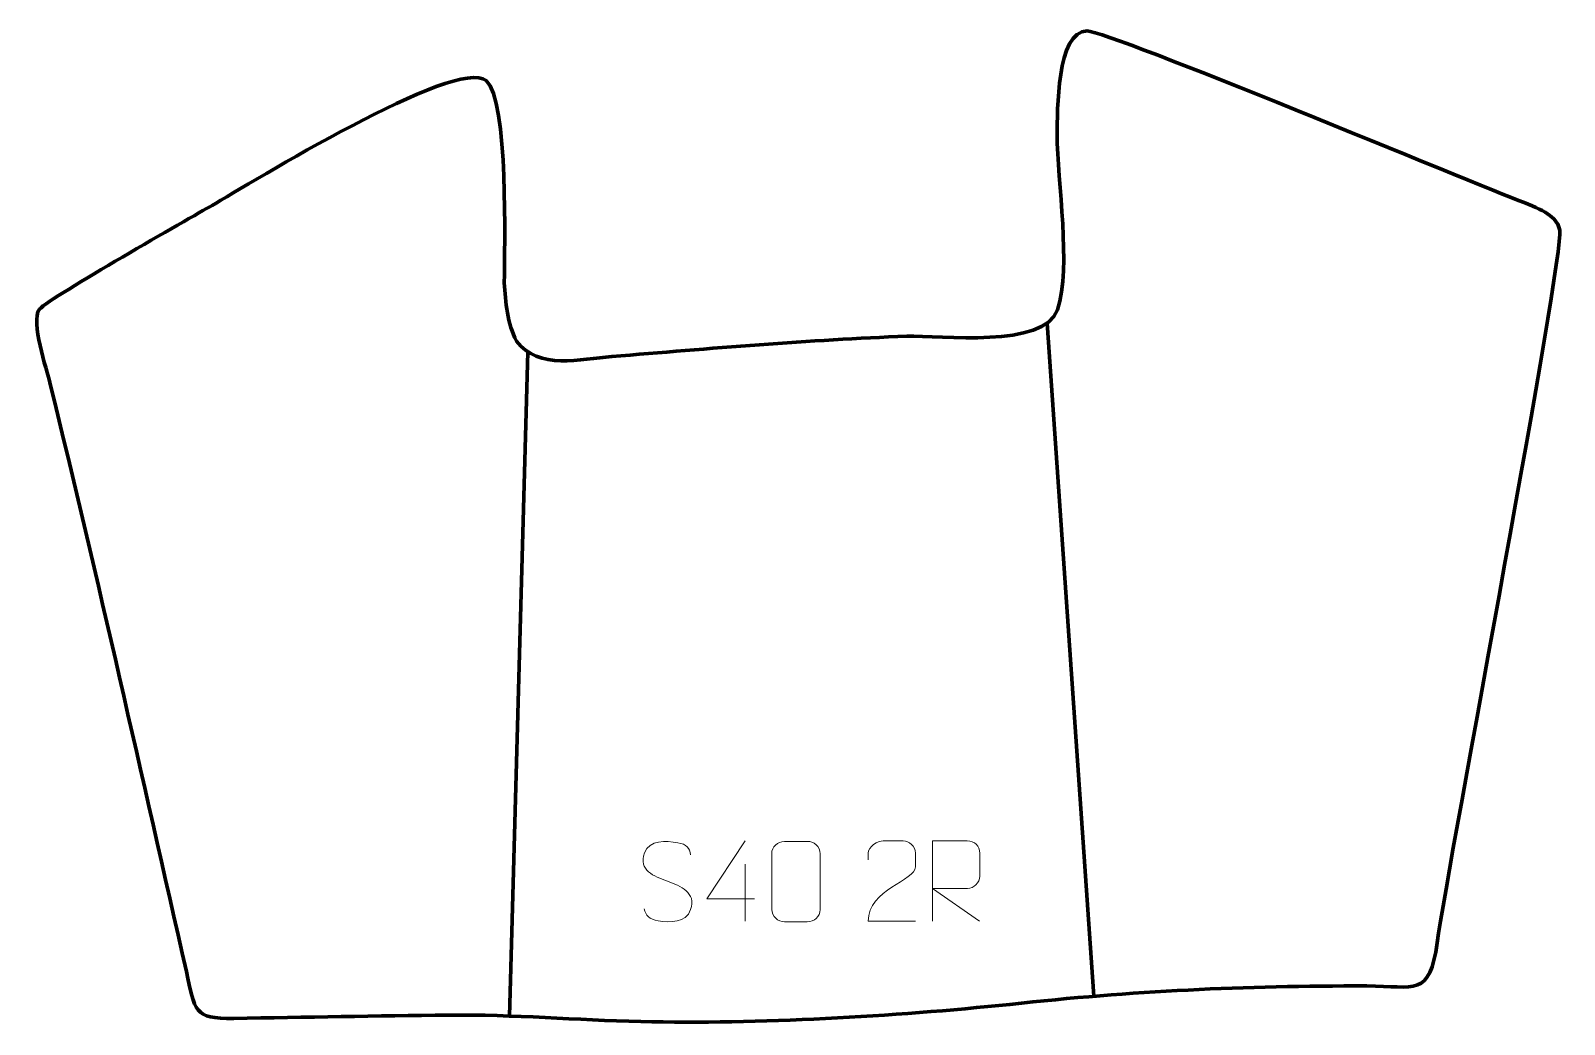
# Model space of a CAD drawing. Header units: millimetres. Extents: x -403 to 74, y 420 to 730.
import ezdxf

# ---------------------------------------------------------------- set-up
doc = ezdxf.new("R2010")
doc.units = ezdxf.units.MM
doc.header["$MEASUREMENT"] = 0
doc.layers.add('layer 1', color=7, linetype='Continuous')
doc.layers.add('layer 2', color=7, linetype='Continuous')

msp = doc.modelspace()

# ---------------------------------------------------------------- linework, layer by layer
at = {"layer": 'layer 1', "color": 142, "lineweight": 158}
for points in [[(-87.0885, 638.651), (-87.0885, 638.651), (-72.5146, 429.2025), (-72.5146, 429.2025)], [(-248.6679, 629.7306), (-248.6679, 629.7306), (-254.4199, 423.0665), (-254.4199, 423.0665)]]:
    msp.add_open_spline(points, degree=3, dxfattribs=at)
at = {"layer": 'layer 1', "color": 250, "lineweight": 9}
for points, knots in [([(-205.2078, 465.0609), (-209.4561, 466.5313), (-214.3642, 468.3271), (-212.3591, 473.8474), (-212.3591, 473.8474), (-210.8556, 477.9873), (-205.642, 477.5988), (-202.0384, 476.9977), (-202.0384, 476.9977), (-199.1778, 476.5205), (-198.3131, 475.3073), (-198.0025, 473.2232)], [0, 0, 0, 0, 0.25, 0.25, 0.25, 0.25, 0.5, 0.5, 0.5, 0.5, 1, 1, 1, 1]), ([(-178.1264, 459.5041), (-178.1264, 459.5041), (-192.9481, 459.5041), (-192.9481, 459.5041), (-192.9481, 459.5041), (-192.9481, 459.5041), (-181.0705, 477.5746), (-181.0705, 477.5746)], [0, 0, 0, 0, 0.33333333, 0.33333333, 0.33333333, 0.33333333, 1, 1, 1, 1]), ([(-168.794, 477.3863), (-166.4279, 477.3863), (-164.0614, 477.3863), (-161.6949, 477.3863), (-161.6949, 477.3863), (-159.7144, 477.4219), (-157.6884, 475.9276), (-157.6613, 473.4855), (-157.6613, 473.4855), (-157.6617, 467.7281), (-157.6617, 461.9703), (-157.6613, 456.2121), (-157.6613, 456.2121), (-157.8034, 453.8845), (-159.5098, 452.4022), (-161.6949, 452.3914), (-161.6949, 452.3914), (-164.0673, 452.3918), (-166.4397, 452.3918), (-168.8117, 452.3914), (-168.8117, 452.3914), (-170.7702, 452.2858), (-172.7766, 454.1737), (-172.7652, 456.1947), (-172.7652, 456.1947), (-172.7648, 461.9753), (-172.7648, 467.7556), (-172.7652, 473.5354), (-172.7652, 473.5354), (-172.7609, 475.6774), (-170.9838, 477.3999), (-168.794, 477.3863)], [0, 0, 0, 0, 0.11111111, 0.11111111, 0.11111111, 0.11111111, 0.22222222, 0.22222222, 0.22222222, 0.22222222, 0.33333333, 0.33333333, 0.33333333, 0.33333333, 0.44444444, 0.44444444, 0.44444444, 0.44444444, 0.55555556, 0.55555556, 0.55555556, 0.55555556, 0.66666667, 0.66666667, 0.66666667, 0.66666667, 0.77777778, 0.77777778, 0.77777778, 0.77777778, 1, 1, 1, 1]), ([(-128.0028, 452.6007), (-132.9172, 452.601), (-137.8316, 452.601), (-142.7457, 452.6007), (-142.7457, 452.6007), (-142.7457, 462.533), (-128.0947, 465.1742), (-128.0028, 469.4845), (-128.0028, 469.4845), (-128.0031, 470.9086), (-128.0031, 472.3323), (-128.0028, 473.7556), (-128.0028, 473.7556), (-128.0197, 475.8327), (-130.1425, 477.5575), (-131.8135, 477.5748), (-131.8135, 477.5748), (-133.8867, 477.5744), (-135.9596, 477.5744), (-138.032, 477.5748), (-138.032, 477.5748), (-139.8541, 477.5913), (-142.6788, 475.7992), (-142.7457, 473.7056), (-142.7457, 473.7056), (-142.7457, 473.7056), (-142.7457, 471.6508), (-142.7457, 471.6508)], [0, 0, 0, 0, 0.125, 0.125, 0.125, 0.125, 0.25, 0.25, 0.25, 0.25, 0.375, 0.375, 0.375, 0.375, 0.5, 0.5, 0.5, 0.5, 0.625, 0.625, 0.625, 0.625, 0.75, 0.75, 0.75, 0.75, 1, 1, 1, 1]), ([(-122.7062, 452.6111), (-122.7062, 452.6111), (-122.7062, 477.5646), (-122.7062, 477.5646), (-122.7062, 477.5646), (-119.1114, 477.5646), (-115.5159, 477.5646), (-111.9207, 477.5646), (-111.9207, 477.5646), (-109.5954, 477.5269), (-108.0381, 476.0369), (-108.0422, 473.6705), (-108.0422, 473.6705), (-108.0426, 471.635), (-108.0426, 468.5756), (-108.0422, 466.5396), (-108.0422, 466.5396), (-108.0487, 464.6641), (-109.861, 462.7223), (-111.8705, 462.7032), (-111.8705, 462.7032), (-111.8705, 462.7032), (-122.7062, 462.7032), (-122.7062, 462.7032), (-122.7062, 462.7032), (-122.7062, 462.7032), (-108.0515, 452.6111), (-108.0515, 452.6111)], [0, 0, 0, 0, 0.125, 0.125, 0.125, 0.125, 0.25, 0.25, 0.25, 0.25, 0.375, 0.375, 0.375, 0.375, 0.5, 0.5, 0.5, 0.5, 0.625, 0.625, 0.625, 0.625, 0.75, 0.75, 0.75, 0.75, 1, 1, 1, 1]), ([(-205.2078, 465.0608), (-201.1892, 463.4141), (-196.1597, 461.5258), (-197.9937, 456.1655), (-197.9937, 456.1655), (-199.4535, 451.8991), (-204.3643, 452.1558), (-208.0904, 452.7105), (-208.0904, 452.7105), (-210.8404, 453.1203), (-212.0613, 454.3338), (-212.4393, 456.446)], [0, 0, 0, 0, 0.25, 0.25, 0.25, 0.25, 0.5, 0.5, 0.5, 0.5, 1, 1, 1, 1])]:
    msp.add_open_spline(points, degree=3, knots=knots, dxfattribs=at)
msp.add_open_spline([(-181.0705, 470.2652), (-181.0705, 470.2652), (-181.0705, 452.6005), (-181.0705, 452.6005)], degree=3, dxfattribs=at)
at = {"layer": 'layer 2', "color": 242, "lineweight": 158}
msp.add_open_spline([(61.3655, 676.1852), (68.6491, 673.4203), (71.8655, 671.0916), (72.4762, 667.5809), (72.4762, 667.5809), (73.909, 659.3442), (38.0354, 472.0496), (34.3497, 445.8818), (34.3497, 445.8818), (31.963, 428.9368), (27.6244, 432.3181), (12.3932, 432.4242), (12.3932, 432.4242), (-25.9157, 432.4865), (-60.5099, 430.8776), (-98.6127, 426.6867), (-98.6127, 426.6867), (-135.1197, 422.9161), (-176.8485, 420.479), (-213.4909, 421.3227), (-213.4909, 421.3227), (-233.7841, 421.79), (-252.7984, 423.5524), (-273.3809, 423.363), (-273.3809, 423.363), (-295.6688, 423.1495), (-317.8802, 422.6715), (-340.1524, 422.3248), (-340.1524, 422.3248), (-352.979, 422.1251), (-352.1584, 424.7362), (-354.9316, 436.9059), (-354.9316, 436.9059), (-368.8153, 497.8349), (-382.401, 558.9493), (-397.2923, 619.6278), (-397.2923, 619.6278), (-398.5104, 624.5914), (-403.3985, 638.995), (-400.6991, 643.0117), (-400.6991, 643.0117), (-396.3755, 647.2485), (-353.9775, 671.2892), (-346.9123, 675.3023), (-346.9123, 675.3023), (-335.5517, 681.9707), (-270.5918, 721.8503), (-261.6571, 714.1176), (-261.6571, 714.1176), (-254.5519, 707.9683), (-255.9634, 662.1892), (-255.9881, 651.2267), (-255.9881, 651.2267), (-255.6403, 645.1603), (-255.0675, 638.5315), (-252.2152, 633.0663), (-252.2152, 633.0663), (-245.3264, 623.9711), (-232.2472, 627.4579), (-222.52, 628.2856), (-222.52, 628.2856), (-192.3137, 630.7299), (-160.9163, 633.4917), (-130.6931, 634.5782), (-130.6931, 634.5782), (-120.3696, 634.8118), (-87.9089, 630.7303), (-83.8747, 642.8269), (-83.8747, 642.8269), (-79.343, 656.4156), (-83.9673, 682.2828), (-83.9216, 697.5891), (-83.9216, 697.5891), (-83.8393, 704.102), (-84.1667, 729.669), (-74.5762, 729.5691), (-74.5762, 729.5691), (-67.6352, 729.4967), (46.1492, 681.9671), (61.3655, 676.1852)], degree=3, knots=[0, 0, 0, 0, 0.04761905, 0.04761905, 0.04761905, 0.04761905, 0.0952381, 0.0952381, 0.0952381, 0.0952381, 0.14285714, 0.14285714, 0.14285714, 0.14285714, 0.19047619, 0.19047619, 0.19047619, 0.19047619, 0.23809524, 0.23809524, 0.23809524, 0.23809524, 0.28571429, 0.28571429, 0.28571429, 0.28571429, 0.33333333, 0.33333333, 0.33333333, 0.33333333, 0.38095238, 0.38095238, 0.38095238, 0.38095238, 0.42857143, 0.42857143, 0.42857143, 0.42857143, 0.47619048, 0.47619048, 0.47619048, 0.47619048, 0.52380952, 0.52380952, 0.52380952, 0.52380952, 0.57142857, 0.57142857, 0.57142857, 0.57142857, 0.61904762, 0.61904762, 0.61904762, 0.61904762, 0.66666667, 0.66666667, 0.66666667, 0.66666667, 0.71428571, 0.71428571, 0.71428571, 0.71428571, 0.76190476, 0.76190476, 0.76190476, 0.76190476, 0.80952381, 0.80952381, 0.80952381, 0.80952381, 0.85714286, 0.85714286, 0.85714286, 0.85714286, 0.9047619, 0.9047619, 0.9047619, 0.9047619, 1, 1, 1, 1], dxfattribs=at)

doc.saveas('drawing.dxf')
